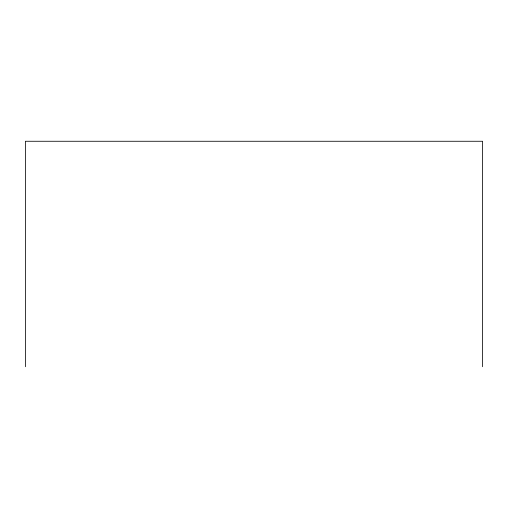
<?xml version="1.0" encoding="UTF-8"?>
<svg xmlns="http://www.w3.org/2000/svg" width="508" height="508" viewBox="0 0 508 508"><rect width="100%" height="100%" fill="white"/><g stroke="black" fill="none" stroke-linecap="round" stroke-linejoin="round"><path stroke-width="0.76" d="M482.6 366.732L482.6 141.268L25.4 141.268L25.4 366.732"/></g></svg>
